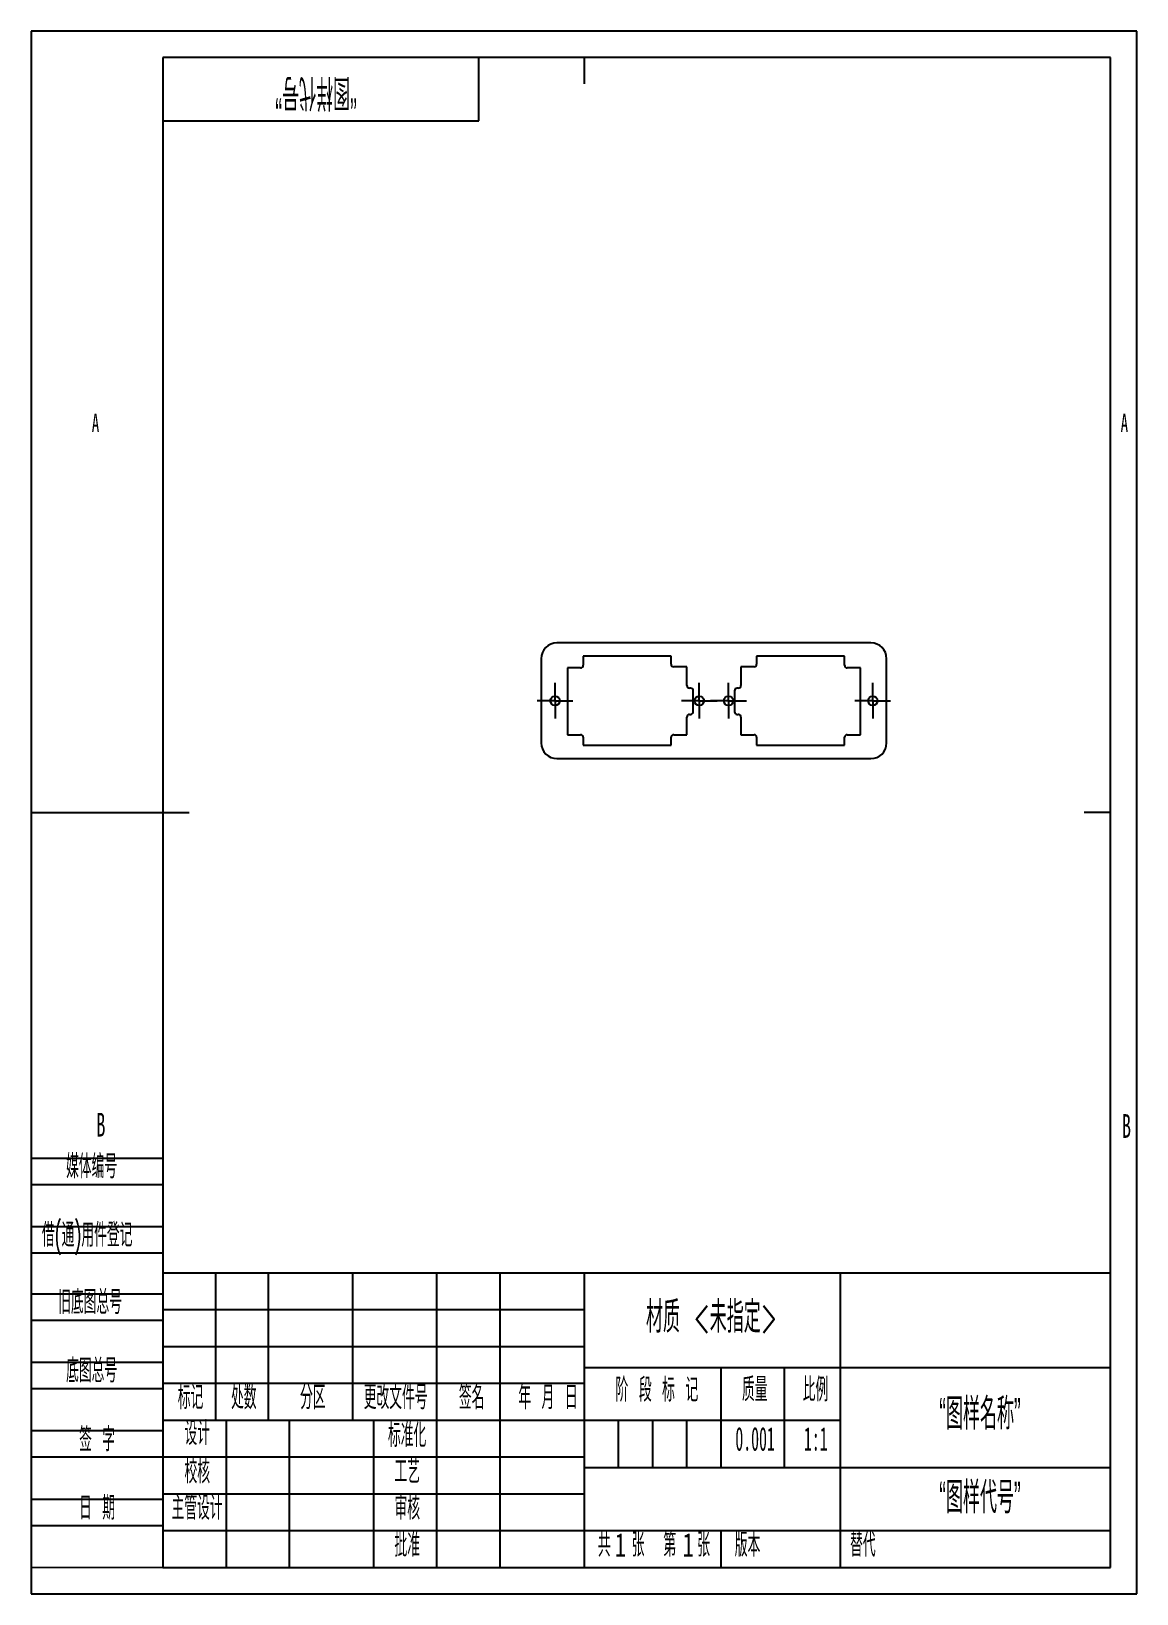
# Model space of a CAD drawing. Header units: millimetres. Extents: x 0 to 210, y 0 to 297.
import ezdxf

# ---------------------------------------------------------------- set-up
doc = ezdxf.new("R2010")
doc.units = ezdxf.units.MM
doc.layers.add('图框', color=7, linetype='Continuous')
doc.layers.add('尺寸', color=7, linetype='Continuous')
doc.styles.add('SLDTEXTSTYLE0', font='TXT', dxfattribs={"width": 0.49, "bigfont": 'bigfont'})
doc.styles.add('SLDTEXTSTYLE1', font='TXT', dxfattribs={"width": 0.494, "bigfont": 'bigfont'})
doc.styles.add('SLDTEXTSTYLE2', font='TXT', dxfattribs={"width": 0.494286, "bigfont": 'bigfont'})
doc.styles.add('SLDTEXTSTYLE3', font='TXT', dxfattribs={"width": 0.495, "bigfont": 'bigfont'})
doc.styles.add('SLDTEXTSTYLE4', font='TXT', dxfattribs={"width": 0.49})
doc.styles.add('SLDTEXTSTYLE5', font='TXT', dxfattribs={"width": 0.56})
doc.styles.add('SLDTEXTSTYLE6', font='TXT', dxfattribs={"width": 0.6})
doc.styles.add('SLDTEXTSTYLE7', font='TXT', dxfattribs={"width": 0.7})

# ---------------------------------------------------------------- blocks, each defined once
blk = doc.blocks.new('SW_CENTERMARKSYMBOL_0')
at = {"layer": '尺寸', "color": 0}
for p, q in [((0, 2.5), (0, 3.4)), ((-2.5, 0), (-3.4, 0)), ((0, 0), (-2.5, 0)), ((0, 0), (0, 2.5)), ((0, 0), (0, -2.5)), ((0, 0), (2.5, 0)), ((2.5, 0), (3.4, 0)), ((0, -2.5), (0, -3.4))]:
    blk.add_line(p, q, dxfattribs=at)
blk = doc.blocks.new('SW_CENTERMARKSYMBOL_1')
at = {"layer": '尺寸', "color": 0}
for p, q in [((0, 2.5), (0, 3.4)), ((-2.5, 0), (-3.4, 0)), ((0, 0), (-2.5, 0)), ((0, 0), (0, 2.5)), ((0, 0), (0, -2.5)), ((0, 0), (2.5, 0)), ((2.5, 0), (3.4, 0)), ((0, -2.5), (0, -3.4))]:
    blk.add_line(p, q, dxfattribs=at)
blk = doc.blocks.new('SW_CENTERMARKSYMBOL_2')
at = {"layer": '尺寸', "color": 0}
for p, q in [((0, 2.5), (0, 3.4)), ((-2.5, 0), (-3.4, 0)), ((0, 0), (-2.5, 0)), ((0, 0), (0, 2.5)), ((0, 0), (0, -2.5)), ((0, 0), (2.5, 0)), ((2.5, 0), (3.4, 0)), ((0, -2.5), (0, -3.4))]:
    blk.add_line(p, q, dxfattribs=at)
blk = doc.blocks.new('SW_CENTERMARKSYMBOL_3')
at = {"layer": '尺寸', "color": 0}
for p, q in [((0, 2.5), (0, 3.4)), ((-2.5, 0), (-3.4, 0)), ((0, 0), (-2.5, 0)), ((0, 0), (0, 2.5)), ((0, 0), (0, -2.5)), ((0, 0), (2.5, 0)), ((2.5, 0), (3.4, 0)), ((0, -2.5), (0, -3.4))]:
    blk.add_line(p, q, dxfattribs=at)

msp = doc.modelspace()

# ---------------------------------------------------------------- linework, layer by layer
at = {"color": 7, "linetype": 'Continuous', "lineweight": 25}
for p, q in [((159.49, 180.74), (99.86, 180.74)), ((96.86, 177.74), (96.86, 161.74)), ((104.35, 175.99), (101.85, 175.99)), ((101.85, 175.99), (101.85, 163.29)), ((121.55, 178.19), (104.85, 178.19)), ((104.85, 178.19), (104.85, 176.49)), ((121.55, 176.69), (121.55, 178.19)), ((124.55, 176.19), (122.05, 176.19)), ((124.55, 172.64), (124.55, 176.19)), ((137.3, 176.19), (134.8, 176.19)), ((134.8, 176.19), (134.8, 172.64)), ((154.5, 178.19), (137.8, 178.19)), ((137.8, 178.19), (137.8, 176.69)), ((154.5, 176.49), (154.5, 178.19)), ((157.5, 175.99), (155, 175.99)), ((157.5, 163.29), (157.5, 175.99)), ((162.49, 161.74), (162.49, 177.74)), ((125.25, 172.14), (125.05, 172.14)), ((125.75, 167.64), (125.75, 171.64)), ((133.6, 171.64), (133.6, 167.64)), ((134.3, 172.14), (134.1, 172.14)), ((124.55, 163.29), (124.55, 166.64)), ((125.05, 167.14), (125.25, 167.14)), ((134.1, 167.14), (134.3, 167.14)), ((134.8, 166.64), (134.8, 163.29)), ((101.85, 163.29), (104.35, 163.29)), ((104.85, 162.79), (104.85, 161.29)), ((104.85, 161.29), (121.55, 161.29)), ((121.55, 161.29), (121.55, 162.79)), ((122.05, 163.29), (124.55, 163.29)), ((134.8, 163.29), (137.3, 163.29)), ((137.8, 162.79), (137.8, 161.29)), ((137.8, 161.29), (154.5, 161.29)), ((154.5, 161.29), (154.5, 162.79)), ((155, 163.29), (157.5, 163.29)), ((99.86, 158.74), (159.49, 158.74))]:
    msp.add_line(p, q, dxfattribs=at)
for centre in [(99.5, 169.74), (126.9, 169.74), (132.45, 169.74), (159.85, 169.74)]:
    msp.add_circle(centre, 0.9, dxfattribs=at)
for centre, radius, start, end in [((99.86, 177.74), 3, 90, 180), ((159.49, 177.74), 3, 0, 90), ((104.35, 176.49), 0.5, 270, 0), ((122.05, 176.69), 0.5, 180, 270), ((137.3, 176.69), 0.5, 270, 0), ((155, 176.49), 0.5, 180, 270), ((125.05, 172.64), 0.5, 180, 270), ((134.3, 172.64), 0.5, 270, 0), ((125.25, 171.64), 0.5, 0, 90), ((134.1, 171.64), 0.5, 90, 180), ((125.05, 166.64), 0.5, 90, 180), ((125.25, 167.64), 0.5, 270, 0), ((134.1, 167.64), 0.5, 180, 270), ((134.3, 166.64), 0.5, 0, 90), ((99.86, 161.74), 3, 180, 270), ((104.35, 162.79), 0.5, 0, 90), ((122.05, 162.79), 0.5, 90, 180), ((137.3, 162.79), 0.5, 0, 90), ((155, 162.79), 0.5, 90, 180), ((159.49, 161.74), 3, 270, 0)]:
    msp.add_arc(centre, radius, start, end, dxfattribs=at)
at = {"layer": '图框'}
for p, q in [((210, 297), (0, 297)), ((0, 297), (0, 0)), ((210, 0), (210, 297)), ((0, 82.79), (25, 82.79)), ((0, 77.79), (25, 77.79)), ((0, 69.79), (25, 69.79)), ((0, 64.79), (25, 64.79)), ((25.01, 61.02), (25, 5.02)), ((0, 57), (25, 57)), ((25, 54), (105, 54)), ((0, 52), (25, 52)), ((25, 47), (105, 47)), ((0, 44), (25, 44)), ((0, 39), (25, 39)), ((111.5, 33), (111.5, 24)), ((118, 33), (118, 24)), ((124.5, 33), (124.5, 24)), ((0, 31), (25, 31)), ((0, 26), (25, 26)), ((0, 18), (25, 18)), ((0, 13), (25, 13)), ((0, 5.03), (25, 5.02)), ((153.69, 5), (153.69, 4.99)), ((0, 0), (210, 0))]:
    msp.add_line(p, q, dxfattribs=at)
at = {"layer": '图框', "lineweight": 25}
for p, q in [((205, 292), (25, 292)), ((25, 292), (25, 5)), ((85, 280), (85, 292)), ((105, 292), (105, 287)), ((205, 4.97), (205, 292)), ((25, 280), (85, 280)), ((0, 148.5), (30, 148.5)), ((205, 148.5), (200, 148.5)), ((25, 61), (205, 61)), ((35, 61), (35, 33)), ((45, 61), (45, 33)), ((61, 61), (61, 33)), ((77, 61), (77, 5)), ((89, 61), (89, 5)), ((105, 61), (105, 5)), ((153.69, 60.99), (153.69, 5)), ((105, 43), (205, 43)), ((131, 43), (131, 24)), ((143, 43), (143, 24)), ((25, 40), (105, 40)), ((25, 33), (105, 33)), ((37, 33), (37, 5)), ((49, 33), (49, 5)), ((65, 33), (65, 5)), ((105.01, 32.99), (153.69, 32.99)), ((25, 26), (105, 26)), ((105, 24), (205, 24)), ((25, 19), (105, 19)), ((25, 12.02), (105, 12.02)), ((105, 12.02), (205, 12.05)), ((131, 12.03), (131, 4.99)), ((25, 5.02), (205, 4.97))]:
    msp.add_line(p, q, dxfattribs=at)

# ---------------------------------------------------------------- block references
at = {"layer": '尺寸'}
for name, p in [('SW_CENTERMARKSYMBOL_2', (99.5, 169.74)), ('SW_CENTERMARKSYMBOL_3', (126.9, 169.74)), ('SW_CENTERMARKSYMBOL_0', (132.45, 169.74)), ('SW_CENTERMARKSYMBOL_1', (159.85, 169.74))]:
    msp.add_blockref(name, p, dxfattribs=at)

# ---------------------------------------------------------------- texts
at = {"layer": '图框', "insert": (54.1, 282.31), "char_height": 6, "attachment_point": 2, "rotation": 180, "style": 'SLDTEXTSTYLE0'}
msp.add_mtext('\\M+18167图样\\M+191E3\\M+18D86\\M+18168', dxfattribs=at)
at = {"layer": '图框'}
for s, insert, char_height, attachment_point, style in [('A', (12.2, 224.3), 3.5, 2, 'SLDTEXTSTYLE6'), ('A', (207.65, 224.3), 3.5, 2, 'SLDTEXTSTYLE6'), ('B', (13.23, 91.41), 4.5, 2, 'SLDTEXTSTYLE5'), ('B', (208.06, 91.16), 4.5, 2, 'SLDTEXTSTYLE5'), ('\\M+1947D\\M+191CC编\\M+18D86', (6.61, 83.48), 4.5, 1, 'SLDTEXTSTYLE0'), ('\\M+18ED8(\\M+192CA)\\M+19770\\M+18C8F\\M+1936F记', (2.02, 70.45), 4.5, 1, 'SLDTEXTSTYLE0'), ('\\M+18B8C\\M+192EA图总\\M+18D86', (5.11, 57.68), 4.5, 1, 'SLDTEXTSTYLE0'), ('\\M+192EA图总\\M+18D86', (6.61, 44.66), 4.5, 1, 'SLDTEXTSTYLE0'), ('标记', (30.26, 39.58), 4.5, 2, 'SLDTEXTSTYLE0'), ('处\\M+19094', (40.38, 39.58), 4.5, 2, 'SLDTEXTSTYLE0'), ('\\M+195AA\\M+18BE6', (53.49, 39.58), 4.5, 2, 'SLDTEXTSTYLE0'), ('\\M+18D58\\M+189FC\\M+195B6\\M+18C8F\\M+18D86', (69.22, 39.58), 4.5, 2, 'SLDTEXTSTYLE0'), ('签\\M+196BC', (83.66, 39.58), 4.5, 2, 'SLDTEXTSTYLE0'), ('\\M+1944E \\M+18C8E \\M+193FA', (98.16, 39.58), 4.5, 2, 'SLDTEXTSTYLE1'), ('阶 \\M+19269 标 记', (118.84, 41.01), 4.5, 2, 'SLDTEXTSTYLE2'), ('质\\M+197CA', (137.44, 41.08), 4.5, 2, 'SLDTEXTSTYLE0'), ('\\M+194E4\\M+197E1', (148.98, 41.08), 4.5, 2, 'SLDTEXTSTYLE0'), ('设计', (31.53, 32.76), 4.5, 2, 'SLDTEXTSTYLE0'), ('标\\M+18F79\\M+189BB', (71.4, 32.38), 4.5, 2, 'SLDTEXTSTYLE0'), ('签 \\M+18E9A', (12.5, 31.58), 4.5, 2, 'SLDTEXTSTYLE0'), ('0.001', (137.5, 31.7), 4.5, 2, 'SLDTEXTSTYLE4'), ('1:1', (149.03, 31.7), 4.5, 2, 'SLDTEXTSTYLE4'), ('\\M+18D5A\\M+18A6A', (31.53, 25.49), 4.5, 2, 'SLDTEXTSTYLE0'), ('\\M+18D48艺', (71.42, 25.49), 4.5, 2, 'SLDTEXTSTYLE0'), ('\\M+193FA \\M+18AFA', (12.5, 18.56), 4.5, 2, 'SLDTEXTSTYLE0'), ('\\M+18EE5\\M+18AC7设计', (31.5, 18.58), 4.5, 2, 'SLDTEXTSTYLE0'), ('审\\M+18A6A', (71.42, 18.59), 4.5, 2, 'SLDTEXTSTYLE0'), ('\\M+194E1\\M+18F79', (71.42, 11.57), 4.5, 2, 'SLDTEXTSTYLE0'), ('\\M+18BA4  张', (112.07, 11.54), 4.5, 2, 'SLDTEXTSTYLE3'), ('\\M+191E6  张', (124.51, 11.54), 4.5, 2, 'SLDTEXTSTYLE3'), ('\\M+194C5\\M+1967B', (136.07, 11.54), 4.5, 2, 'SLDTEXTSTYLE0'), ('\\M+191D6\\M+191E3', (155.55, 11.54), 4.5, 1, 'SLDTEXTSTYLE0'), ('1', (110.85, 11.54), 4.5, 1, 'SLDTEXTSTYLE7'), ('1', (123.72, 11.54), 4.5, 1, 'SLDTEXTSTYLE7')]:
    msp.add_mtext(s, dxfattribs=dict(at, insert=insert, char_height=char_height, attachment_point=attachment_point, style=style))
at = {"layer": '尺寸', "char_height": 6, "attachment_point": 2, "style": 'SLDTEXTSTYLE0'}
for s, insert in [('\\M+18DDE质 <\\M+196A2\\M+18E77\\M+192E8>', (129.19, 55.61)), ('\\M+18167图样\\M+196BC\\M+18FCC\\M+18168', (180.22, 37.21)), ('\\M+18167图样\\M+191E3\\M+18D86\\M+18168', (180.22, 21.3))]:
    msp.add_mtext(s, dxfattribs=dict(at, insert=insert))

doc.saveas('drawing.dxf')
